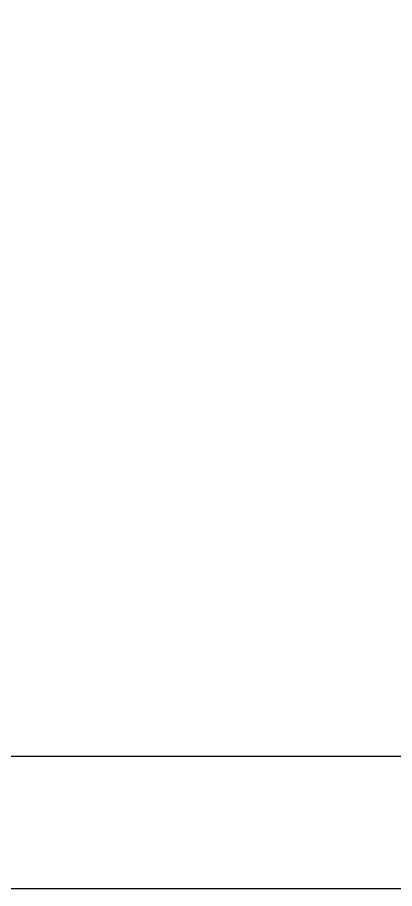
# Model space of a CAD drawing. Header units: millimetres. Extents: x 14397 to 67587, y -11631 to -8348.
# Drawn here: x 22578 to 23005, y -11297 to -10311 of the extents above; entities that cross this region are included whole.
import ezdxf

# ---------------------------------------------------------------- set-up
doc = ezdxf.new("R2010")
doc.units = ezdxf.units.MM
doc.header["$MEASUREMENT"] = 0
doc.linetypes.add('Wipeout_Contour', pattern=[1000, 0, -1000])
for name, color, linetype in [('NewA-Ee_25_10-M_WallsInternal', 7, 'Continuous'), ('NewA-Ee_30_40-M_Floors', 7, 'Continuous'), ('NewA-Zz_80_45_00-P_DetailInternal', 7, 'Continuous')]:
    doc.layers.add(name, color=color, linetype=linetype)

# ---------------------------------------------------------------- blocks, each defined once
blk = doc.blocks.new('Section Elem_19_3', base_point=(31956.61, -111297.47))
at = {"color": 254, "linetype": 'Wipeout_Contour', "lineweight": 0, "ltscale": 1569402.975841699}
blk.add_wipeout([(21364.06, -11297.47), (21434.86, -11297.47), (21434.86, -9112.47), (22444.86, -9112.47), (22444.86, -11297.47), (23464.74, -11297.47), (23464.74, -10587.47), (23205.43, -10587.47), (23180.54, -10587.22), (23138.57, -10581.31), (23098.62, -10570.11), (23080.27, -10562.04), (23073.81, -10559.3), (23060.14, -10550.84), (23048.66, -10540.76), (23039.73, -10529.37), (23033.63, -10517), (23030.53, -10504.05), (23030.53, -10497.47), (23016.99, -10497.47), (23016.99, -10497.37), (23016.96, -10494.5), (23018.41, -10488.26), (23021.31, -10482.29), (23025.56, -10476.79), (23031.05, -10471.92), (23037.6, -10467.82), (23041.31, -10466.22), (23043.3, -10465.37), (23046.81, -10463.17), (23049.75, -10460.56), (23051.66, -10458.02), (23056.91, -10450.13), (23057.53, -10447.57), (23057.66, -10447.47), (23382.42, -10447.47), (23384.67, -10402.47), (23313.42, -10402.47), (23313.42, -10412.47), (23295.42, -10412.47), (23295.42, -10402.47), (23293.42, -10402.47), (23293.42, -10387.47), (23385.42, -10387.47), (23386.62, -10363.51), (23346.43, -10355.85), (23347.18, -10351.92), (23431.7, -10368.02), (23430.95, -10371.95), (23428.62, -10371.51), (23429.42, -10387.47), (23431.42, -10387.47), (23431.42, -10402.47), (23430.17, -10402.47), (23432.42, -10447.47), (23464.74, -10447.47), (23464.74, -10282.47), (23424.74, -10282.47), (23424.74, -9282.47), (23464.74, -9282.47), (23464.74, -8857.47), (21364.06, -8857.47)], dxfattribs=at).dxf.layer = 'NewA-Ee_25_10-M_WallsInternal'
blk = doc.blocks.new('Section Elem_22_3', base_point=(31956.61, -111297.47))
at = {"layer": 'NewA-Ee_30_40-M_Floors', "linetype": 'Continuous'}
blk.add_line((21364.06, -11297.47), (23464.74, -11297.47), dxfattribs=at)

msp = doc.modelspace()

# ---------------------------------------------------------------- block references
at = {"layer": 'NewA-Ee_25_10-M_WallsInternal', "lineweight": 0}
msp.add_blockref('Section Elem_19_3', (31956.61, -111297.47), dxfattribs=at)

# ---------------------------------------------------------------- next in the draw order: linework, layer by layer
at = {"layer": 'NewA-Zz_80_45_00-P_DetailInternal', "linetype": 'Continuous'}
msp.add_line((22444.86, -11147.47), (23464.74, -11147.47), dxfattribs=at)

# ---------------------------------------------------------------- next in the draw order: block references
at = {"layer": 'NewA-Ee_30_40-M_Floors', "lineweight": 0}
msp.add_blockref('Section Elem_22_3', (31956.61, -111297.47), dxfattribs=at)

doc.saveas('drawing.dxf')
